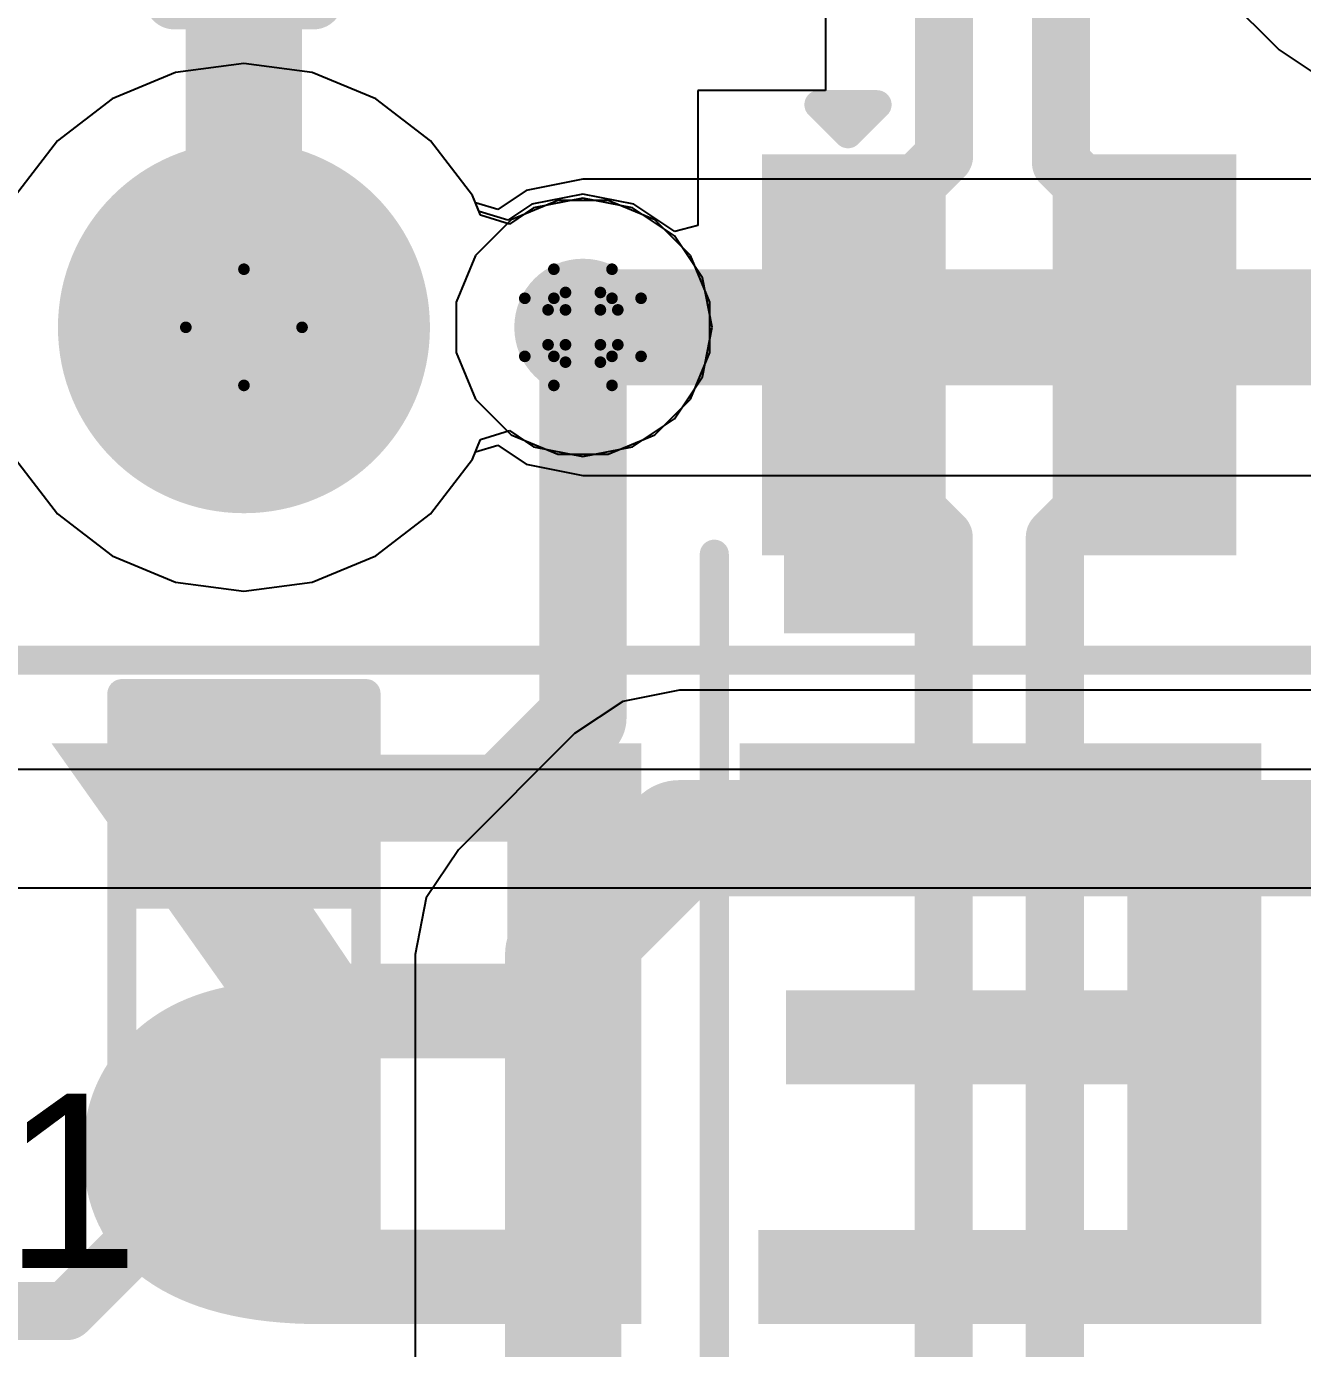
# Model space of a CAD drawing. Header units: inches. Extents: x 0 to 198, y 0 to 199.
# Drawn here: x 3.5031 to 3.7226, y 4.0722 to 4.2997 of the extents above; entities that cross this region are included whole.
import ezdxf

# ---------------------------------------------------------------- set-up
doc = ezdxf.new("R2010")
doc.units = ezdxf.units.IN
doc.header["$MEASUREMENT"] = 0
for name, color, linetype in [('Bottom Layer', 5, 'Continuous'), ('Bottom Overlay', 54, 'Continuous'), ('Bottom Paste', 16, 'Continuous'), ('Bottom Solder', 6, 'Continuous'), ('Drill Drawing', 1, 'Continuous'), ('Layer 1', 16, 'Continuous'), ('Layer 2', 76, 'Continuous'), ('Multi-Layer', 9, 'Continuous'), ('Pad Holes', 156, 'Continuous'), ('Top Layer', 1, 'Continuous'), ('Top Overlay', 2, 'Continuous'), ('Top Solder', 216, 'Continuous'), ('Via Holes', 16, 'Continuous')]:
    doc.layers.add(name, color=color, linetype=linetype)
doc.styles.add('Arial', font='', dxfattribs={"height": 0.2})
doc.styles.add('Arial Black_Bold', font='', dxfattribs={"height": 0.2})
doc.styles.get('Arial').set_extended_font_data('Arial')
doc.styles.get('Arial Black_Bold').set_extended_font_data('Arial Black', bold=True)

# ---------------------------------------------------------------- blocks, each defined once
blk = doc.blocks.new('R_RJ45R08P_C000_25')
at = {"layer": 'Bottom Layer'}
h = blk.add_hatch(color=5, dxfattribs=at)
edge = h.paths.add_edge_path()
edge.add_arc((0.1799182, 0.1797251), 0.03, 0, 360)
at = {"layer": 'Bottom Solder'}
h = blk.add_hatch(color=6, dxfattribs=at)
edge = h.paths.add_edge_path()
edge.add_arc((0.1799182, 0.1797251), 0.032, 0, 360)
at = {"layer": 'Layer 1'}
h = blk.add_hatch(color=16, dxfattribs=at)
edge = h.paths.add_edge_path()
edge.add_arc((0.1799182, 0.1797251), 0.03, 0, 360)
at = {"layer": 'Layer 2'}
h = blk.add_hatch(color=76, dxfattribs=at)
edge = h.paths.add_edge_path()
edge.add_arc((0.1799182, 0.1797251), 0.03, 0, 360)
at = {"layer": 'Multi-Layer'}
h = blk.add_hatch(color=9, dxfattribs=at)
edge = h.paths.add_edge_path()
edge.add_arc((0.1799182, 0.1797251), 0.03, 0, 360)
at = {"layer": 'Pad Holes'}
h = blk.add_hatch(color=7, dxfattribs=at)
edge = h.paths.add_edge_path()
edge.add_arc((0.1799182, 0.1797261), 0.018, 0, 360)
at = {"layer": 'Top Layer'}
h = blk.add_hatch(color=1, dxfattribs=at)
edge = h.paths.add_edge_path()
edge.add_arc((0.1799182, 0.1797251), 0.03, 0, 360)
at = {"layer": 'Top Solder'}
h = blk.add_hatch(color=216, dxfattribs=at)
edge = h.paths.add_edge_path()
edge.add_arc((0.1799182, 0.1797251), 0.032, 0, 360)
at = {"layer": 'Top Overlay'}
for points in [[(0.3250002, 0.2369981, 0.005, 0.005, 0), (-0.3250818, 0.2369981, 0.005, 0.005, 0)], [(0.1799182, 0.1354381, 0.01, 0.01, 0), (0.1799182, 0.1114381, 0.01, 0.01, 0)], [(0.1919182, 0.1234381, 0.01, 0.01, 0), (0.1679182, 0.1234381, 0.01, 0.01, 0)]]:
    blk.add_lwpolyline(points, format="xyseb", dxfattribs=at)
for points in [[(0.1774182, 0.1354381, 0.005, 0.005, 1), (0.1824182, 0.1354381, 0.005, 0.005, 1)], [(0.1654182, 0.1234381, 0.005, 0.005, 1), (0.1704182, 0.1234381, 0.005, 0.005, 1)], [(0.1894182, 0.1234381, 0.005, 0.005, 1), (0.1944182, 0.1234381, 0.005, 0.005, 1)]]:
    blk.add_lwpolyline(points, format="xyseb", close=True, dxfattribs=at)
blk = doc.blocks.new('R___0603_B_103')
at = {"layer": 'Bottom Layer'}
for points in [[(-0.045, -0.0175009), (-0.045, 0.0174991), (-0.015, 0.0174991), (-0.015, -0.0175009)], [(0.015, -0.0175009), (0.015, 0.0174991), (0.045, 0.0174991), (0.045, -0.0175009)]]:
    blk.add_hatch(color=5, dxfattribs=at).paths.add_polyline_path(points)
at = {"layer": 'Bottom Paste'}
for points in [[(-0.045, -0.0175009), (-0.045, 0.0174991), (-0.015, 0.0174991), (-0.015, -0.0175009)], [(0.015, -0.0175009), (0.015, 0.0174991), (0.045, 0.0174991), (0.045, -0.0175009)]]:
    blk.add_hatch(color=16, dxfattribs=at).paths.add_polyline_path(points)
at = {"layer": 'Bottom Solder'}
for points in [[(-0.049, -0.0215009), (-0.049, 0.0214991), (-0.011, 0.0214991), (-0.011, -0.0215009)], [(0.011, -0.0215009), (0.011, 0.0214991), (0.049, 0.0214991), (0.049, -0.0215009)]]:
    blk.add_hatch(color=6, dxfattribs=at).paths.add_polyline_path(points)
at = {"layer": 'Bottom Overlay'}
for points in [[(-0.048, 0.0209991, 0.005, 0.005, 0), (-0.048, -0.0210009, 0.005, 0.005, 0)], [(-0.048, 0.0209991, 0.005, 0.005, 0), (0.048, 0.0209991, 0.005, 0.005, 0)], [(0.048, 0.0209991, 0.005, 0.005, 0), (0.048, -0.0210009, 0.005, 0.005, 0)], [(-0.048, -0.0210009, 0.005, 0.005, 0), (0.048, -0.0210009, 0.005, 0.005, 0)]]:
    blk.add_lwpolyline(points, format="xyseb", dxfattribs=at)
for points in [[(-0.04925, 0.0209991, 0.0025, 0.0025, 1), (-0.04675, 0.0209991, 0.0025, 0.0025, 1)], [(-0.04925, 0.0209991, 0.0025, 0.0025, 1), (-0.04675, 0.0209991, 0.0025, 0.0025, 1)], [(0.04675, 0.0209991, 0.0025, 0.0025, 1), (0.04925, 0.0209991, 0.0025, 0.0025, 1)], [(0.04675, 0.0209991, 0.0025, 0.0025, 1), (0.04925, 0.0209991, 0.0025, 0.0025, 1)], [(-0.04925, -0.0210009, 0.0025, 0.0025, 1), (-0.04675, -0.0210009, 0.0025, 0.0025, 1)], [(-0.04925, -0.0210009, 0.0025, 0.0025, 1), (-0.04675, -0.0210009, 0.0025, 0.0025, 1)], [(0.04675, -0.0210009, 0.0025, 0.0025, 1), (0.04925, -0.0210009, 0.0025, 0.0025, 1)], [(0.04675, -0.0210009, 0.0025, 0.0025, 1), (0.04925, -0.0210009, 0.0025, 0.0025, 1)]]:
    blk.add_lwpolyline(points, format="xyseb", close=True, dxfattribs=at)
blk = doc.blocks.new('SOIC_8_0_154___3_90___W______B_254')
at = {"layer": 'Bottom Layer'}
for points in [[(-0.0757882, 0.0868106), (-0.0757882, 0.0631886), (-0.1368118, 0.0631886), (-0.1368118, 0.0868106)], [(0.1368118, 0.0868106), (0.1368118, 0.0631886), (0.0757882, 0.0631886), (0.0757882, 0.0868106)], [(-0.0757882, 0.0368106), (-0.0757882, 0.0131886), (-0.1368118, 0.0131886), (-0.1368118, 0.0368106)], [(0.1368118, 0.0368106), (0.1368118, 0.0131886), (0.0757882, 0.0131886), (0.0757882, 0.0368106)], [(-0.0757882, -0.0131894), (-0.0757882, -0.0368114), (-0.1368118, -0.0368114), (-0.1368118, -0.0131894)], [(0.1368118, -0.0131894), (0.1368118, -0.0368114), (0.0757882, -0.0368114), (0.0757882, -0.0131894)], [(-0.0757882, -0.0631894), (-0.0757882, -0.0868114), (-0.1368118, -0.0868114), (-0.1368118, -0.0631894)], [(0.1368118, -0.0631894), (0.1368118, -0.0868114), (0.0757882, -0.0868114), (0.0757882, -0.0631894)]]:
    blk.add_hatch(color=5, dxfattribs=at).paths.add_polyline_path(points)
at = {"layer": 'Bottom Overlay'}
blk.add_hatch(color=54, dxfattribs=at).paths.add_polyline_path([(-0.07237, -0.0869984), (-0.05837, -0.0869984), (-0.05837, -0.0639984), (-0.07237, -0.0639984)])
at = {"layer": 'Bottom Paste'}
for points in [[(-0.0757882, 0.0868106), (-0.0757882, 0.0631886), (-0.1368118, 0.0631886), (-0.1368118, 0.0868106)], [(0.1368118, 0.0868106), (0.1368118, 0.0631886), (0.0757882, 0.0631886), (0.0757882, 0.0868106)], [(-0.0757882, 0.0368106), (-0.0757882, 0.0131886), (-0.1368118, 0.0131886), (-0.1368118, 0.0368106)], [(0.1368118, 0.0368106), (0.1368118, 0.0131886), (0.0757882, 0.0131886), (0.0757882, 0.0368106)], [(-0.0757882, -0.0131894), (-0.0757882, -0.0368114), (-0.1368118, -0.0368114), (-0.1368118, -0.0131894)], [(0.1368118, -0.0131894), (0.1368118, -0.0368114), (0.0757882, -0.0368114), (0.0757882, -0.0131894)], [(-0.0757882, -0.0631894), (-0.0757882, -0.0868114), (-0.1368118, -0.0868114), (-0.1368118, -0.0631894)], [(0.1368118, -0.0631894), (0.1368118, -0.0868114), (0.0757882, -0.0868114), (0.0757882, -0.0631894)]]:
    blk.add_hatch(color=16, dxfattribs=at).paths.add_polyline_path(points)
at = {"layer": 'Bottom Solder'}
for points in [[(-0.0717882, 0.0908106), (-0.0717882, 0.0591886), (-0.1408118, 0.0591886), (-0.1408118, 0.0908106)], [(0.1408118, 0.0908106), (0.1408118, 0.0591886), (0.0717882, 0.0591886), (0.0717882, 0.0908106)], [(-0.0717882, 0.0408106), (-0.0717882, 0.009188600000000003), (-0.1408118, 0.009188599999999996), (-0.1408118, 0.0408106)], [(0.1408118, 0.0408106), (0.1408118, 0.009188600000000003), (0.0717882, 0.009188599999999996), (0.0717882, 0.0408106)], [(-0.0717882, -0.009189399999999997), (-0.0717882, -0.0408114), (-0.1408118, -0.0408114), (-0.1408118, -0.009189400000000002)], [(0.1408118, -0.009189399999999997), (0.1408118, -0.0408114), (0.0717882, -0.0408114), (0.0717882, -0.009189400000000002)], [(-0.0717882, -0.0591894), (-0.0717882, -0.0908114), (-0.1408118, -0.0908114), (-0.1408118, -0.0591894)], [(0.1408118, -0.0591894), (0.1408118, -0.0908114), (0.0717882, -0.0908114), (0.0717882, -0.0591894)]]:
    blk.add_hatch(color=6, dxfattribs=at).paths.add_polyline_path(points)
at = {"layer": 'Bottom Overlay'}
for points in [[(0.071, 0.0989996, 0.005, 0.005, 0), (-0.072, 0.0989996, 0.005, 0.005, 0)], [(-0.14937, -0.0810004, 0.005, 0.005, 0), (-0.14937, -0.0710004, 0.005, 0.005, 0)], [(-0.14437, -0.0760004, 0.005, 0.005, 0), (-0.14937, -0.0710004, 0.005, 0.005, 0)], [(-0.14937, -0.0810004, 0.005, 0.005, 0), (-0.14437, -0.0760004, 0.005, 0.005, 0)], [(0.071, -0.0990004, 0.005, 0.005, 0), (-0.072, -0.0990004, 0.005, 0.005, 0)]]:
    blk.add_lwpolyline(points, format="xyseb", dxfattribs=at)
for points in [[(-0.07325, 0.0989996, 0.0025, 0.0025, 1), (-0.07075, 0.0989996, 0.0025, 0.0025, 1)], [(0.06975, 0.0989996, 0.0025, 0.0025, 1), (0.07225, 0.0989996, 0.0025, 0.0025, 1)], [(-0.15062, -0.0710004, 0.0025, 0.0025, 1), (-0.14812, -0.0710004, 0.0025, 0.0025, 1)], [(-0.15062, -0.0710004, 0.0025, 0.0025, 1), (-0.14812, -0.0710004, 0.0025, 0.0025, 1)], [(-0.14562, -0.0760004, 0.0025, 0.0025, 1), (-0.14312, -0.0760004, 0.0025, 0.0025, 1)], [(-0.14562, -0.0760004, 0.0025, 0.0025, 1), (-0.14312, -0.0760004, 0.0025, 0.0025, 1)], [(-0.15062, -0.0810004, 0.0025, 0.0025, 1), (-0.14812, -0.0810004, 0.0025, 0.0025, 1)], [(-0.15062, -0.0810004, 0.0025, 0.0025, 1), (-0.14812, -0.0810004, 0.0025, 0.0025, 1)], [(-0.07325, -0.0990004, 0.0025, 0.0025, 1), (-0.07075, -0.0990004, 0.0025, 0.0025, 1)], [(0.06975, -0.0990004, 0.0025, 0.0025, 1), (0.07225, -0.0990004, 0.0025, 0.0025, 1)]]:
    blk.add_lwpolyline(points, format="xyseb", close=True, dxfattribs=at)

msp = doc.modelspace()

# ---------------------------------------------------------------- hatches: boundary and pattern name
at = {"layer": 'Bottom Layer'}
h = msp.add_hatch(color=5, dxfattribs=at)
edge = h.paths.add_edge_path()
edge.add_arc((3.5988044, 4.2479359), 0.011811, 0, 360)
at = {"layer": 'Layer 1'}
h = msp.add_hatch(color=16, dxfattribs=at)
edge = h.paths.add_edge_path()
edge.add_arc((3.5988044, 4.2479359), 0.011811, 0, 360)
at = {"layer": 'Layer 2'}
h = msp.add_hatch(color=76, dxfattribs=at)
edge = h.paths.add_edge_path()
edge.add_arc((3.5988044, 4.2479359), 0.011811, 0, 360)
at = {"layer": 'Top Layer'}
h = msp.add_hatch(color=1, dxfattribs=at)
edge = h.paths.add_edge_path()
edge.add_arc((3.5988044, 4.2479359), 0.011811, 0, 360)
at = {"layer": 'Via Holes'}
h = msp.add_hatch(color=7, dxfattribs=at)
edge = h.paths.add_edge_path()
edge.add_arc((3.5988044, 4.2479359), 0.0059055, 0, 360)

# ---------------------------------------------------------------- linework, layer by layer
at = {"layer": 'Bottom Layer'}
for p, q in [((3.6405402, 4.3114789), (3.6405402, 4.2886997)), ((3.5404856, 4.2933252), (3.5287382, 4.2917786)), ((3.552233, 4.2917786), (3.5404856, 4.2933252)), ((3.5287382, 4.2917786), (3.5177914, 4.2872443)), ((3.5631798, 4.2872443), (3.552233, 4.2917786)), ((3.6405402, 4.2886997), (3.6185926, 4.2886997)), ((3.6185926, 4.2886997), (3.6185926, 4.2654715)), ((3.5177914, 4.2872443), (3.5083912, 4.2800313)), ((3.57258, 4.2800313), (3.5631798, 4.2872443)), ((3.5083912, 4.2800313), (3.5011782, 4.2706311)), ((3.579793, 4.2706311), (3.57258, 4.2800313)), ((3.5809372, 4.2678688), (3.579793, 4.2706311)), ((3.5988044, 4.2708767), (3.5900253, 4.2691304)), ((3.6075835, 4.2691304), (3.5988044, 4.2708767)), ((3.585889, 4.2663666), (3.5809372, 4.2678688)), ((3.5900253, 4.2691304), (3.585889, 4.2663666)), ((3.6145926, 4.2644471), (3.6075835, 4.2691304)), ((3.6185926, 4.2654715), (3.6145926, 4.2644471))]:
    msp.add_line(p, q, dxfattribs=at)
for points in [[(3.6810568, 4.2762355, 0.01, 0.01, 0), (3.6810568, 4.3281872, 0.01, 0.01, 0)], [(3.660932, 4.2774171, 0.01, 0.01, 0), (3.660932, 4.3199255, 0.01, 0.01, 0)], [(3.6454036, 4.2618887, 0.01, 0.01, 0), (3.660932, 4.2774171, 0.01, 0.01, 0)], [(3.6810568, 4.2762355, 0.01, 0.01, 0), (3.6954036, 4.2618887, 0.01, 0.01, 0)], [(3.6454036, 4.2244871, 0.01, 0.01, 0), (3.6454036, 4.2618887, 0.01, 0.01, 0)], [(3.6954036, 4.2244871, 0.01, 0.01, 0), (3.6954036, 4.2618887, 0.01, 0.01, 0)], [(3.5988044, 4.1806627, 0.015, 0.015, 0), (3.5988044, 4.2479359, 0.015, 0.015, 0)], [(3.6454036, 4.2244871, 0.01, 0.01, 0), (3.6522146, 4.2176761, 0.01, 0.01, 0)], [(3.6885926, 4.2176761, 0.01, 0.01, 0), (3.6954036, 4.2244871, 0.01, 0.01, 0)], [(3.6522146, 4.2176761, 0.01, 0.01, 0), (3.6550053, 4.2176761, 0.01, 0.01, 0)], [(3.6550053, 4.2176761, 0.01, 0.01, 0), (3.6608632, 4.2118182, 0.01, 0.01, 0)], [(3.679988, 4.2118182, 0.01, 0.01, 0), (3.6858459, 4.2176761, 0.01, 0.01, 0)], [(3.6858459, 4.2176761, 0.01, 0.01, 0), (3.6885926, 4.2176761, 0.01, 0.01, 0)], [(3.6608632, 4.0619576, 0.01, 0.01, 0), (3.6608632, 4.2118182, 0.01, 0.01, 0)], [(3.679988, 4.0619576, 0.01, 0.01, 0), (3.679988, 4.2118182, 0.01, 0.01, 0)], [(3.5850296, 4.1668879, 0.015, 0.015, 0), (3.5988044, 4.1806627, 0.015, 0.015, 0)], [(3.5404865, 4.1668879, 0.015, 0.015, 0), (3.5850296, 4.1668879, 0.015, 0.015, 0)], [(3.5279865, 4.0968879, 0.01, 0.01, 0), (3.5379865, 4.1068879, 0.01, 0.01, 0)], [(3.5379865, 4.1068879, 0.01, 0.01, 0), (3.5404865, 4.1068879, 0.01, 0.01, 0)], [(3.5099606, 4.0785997, 0.01, 0.01, 0), (3.5279865, 4.0966256, 0.01, 0.01, 0)], [(3.5279865, 4.0966256, 0.01, 0.01, 0), (3.5279865, 4.0968879, 0.01, 0.01, 0)], [(3.2129158, 4.0785997, 0.01, 0.01, 0), (3.5099606, 4.0785997, 0.01, 0.01, 0)]]:
    msp.add_lwpolyline(points, format="xyseb", dxfattribs=at)
for points in [[(3.658432, 4.2774171, 0.005, 0.005, 1), (3.663432, 4.2774171, 0.005, 0.005, 1)], [(3.658432, 4.2774171, 0.005, 0.005, 1), (3.663432, 4.2774171, 0.005, 0.005, 1)], [(3.6785568, 4.2762355, 0.005, 0.005, 1), (3.6835568, 4.2762355, 0.005, 0.005, 1)], [(3.6785568, 4.2762355, 0.005, 0.005, 1), (3.6835568, 4.2762355, 0.005, 0.005, 1)], [(3.6429036, 4.2618887, 0.005, 0.005, 1), (3.6479036, 4.2618887, 0.005, 0.005, 1)], [(3.6429036, 4.2618887, 0.005, 0.005, 1), (3.6479036, 4.2618887, 0.005, 0.005, 1)], [(3.6929036, 4.2618887, 0.005, 0.005, 1), (3.6979036, 4.2618887, 0.005, 0.005, 1)], [(3.6929036, 4.2618887, 0.005, 0.005, 1), (3.6979036, 4.2618887, 0.005, 0.005, 1)], [(3.5950544, 4.2479359, 0.0075, 0.0075, 1), (3.6025544, 4.2479359, 0.0075, 0.0075, 1)], [(3.6429036, 4.2244871, 0.005, 0.005, 1), (3.6479036, 4.2244871, 0.005, 0.005, 1)], [(3.6429036, 4.2244871, 0.005, 0.005, 1), (3.6479036, 4.2244871, 0.005, 0.005, 1)], [(3.6929036, 4.2244871, 0.005, 0.005, 1), (3.6979036, 4.2244871, 0.005, 0.005, 1)], [(3.6929036, 4.2244871, 0.005, 0.005, 1), (3.6979036, 4.2244871, 0.005, 0.005, 1)], [(3.6497146, 4.2176761, 0.005, 0.005, 1), (3.6547146, 4.2176761, 0.005, 0.005, 1)], [(3.6497146, 4.2176761, 0.005, 0.005, 1), (3.6547146, 4.2176761, 0.005, 0.005, 1)], [(3.6525053, 4.2176761, 0.005, 0.005, 1), (3.6575053, 4.2176761, 0.005, 0.005, 1)], [(3.6525053, 4.2176761, 0.005, 0.005, 1), (3.6575053, 4.2176761, 0.005, 0.005, 1)], [(3.6833459, 4.2176761, 0.005, 0.005, 1), (3.6883459, 4.2176761, 0.005, 0.005, 1)], [(3.6833459, 4.2176761, 0.005, 0.005, 1), (3.6883459, 4.2176761, 0.005, 0.005, 1)], [(3.6860926, 4.2176761, 0.005, 0.005, 1), (3.6910926, 4.2176761, 0.005, 0.005, 1)], [(3.6860926, 4.2176761, 0.005, 0.005, 1), (3.6910926, 4.2176761, 0.005, 0.005, 1)], [(3.6583632, 4.2118182, 0.005, 0.005, 1), (3.6633632, 4.2118182, 0.005, 0.005, 1)], [(3.6583632, 4.2118182, 0.005, 0.005, 1), (3.6633632, 4.2118182, 0.005, 0.005, 1)], [(3.677488, 4.2118182, 0.005, 0.005, 1), (3.682488, 4.2118182, 0.005, 0.005, 1)], [(3.677488, 4.2118182, 0.005, 0.005, 1), (3.682488, 4.2118182, 0.005, 0.005, 1)], [(3.5950544, 4.1806627, 0.0075, 0.0075, 1), (3.6025544, 4.1806627, 0.0075, 0.0075, 1)], [(3.5950544, 4.1806627, 0.0075, 0.0075, 1), (3.6025544, 4.1806627, 0.0075, 0.0075, 1)], [(3.5367365, 4.1668879, 0.0075, 0.0075, 1), (3.5442365, 4.1668879, 0.0075, 0.0075, 1)], [(3.5812796, 4.1668879, 0.0075, 0.0075, 1), (3.5887796, 4.1668879, 0.0075, 0.0075, 1)], [(3.5812796, 4.1668879, 0.0075, 0.0075, 1), (3.5887796, 4.1668879, 0.0075, 0.0075, 1)], [(3.5354865, 4.1068879, 0.005, 0.005, 1), (3.5404865, 4.1068879, 0.005, 0.005, 1)], [(3.5354865, 4.1068879, 0.005, 0.005, 1), (3.5404865, 4.1068879, 0.005, 0.005, 1)], [(3.5379865, 4.1068879, 0.005, 0.005, 1), (3.5429865, 4.1068879, 0.005, 0.005, 1)], [(3.5254865, 4.0968879, 0.005, 0.005, 1), (3.5304865, 4.0968879, 0.005, 0.005, 1)], [(3.5254865, 4.0968879, 0.005, 0.005, 1), (3.5304865, 4.0968879, 0.005, 0.005, 1)], [(3.5254865, 4.0966256, 0.005, 0.005, 1), (3.5304865, 4.0966256, 0.005, 0.005, 1)], [(3.5254865, 4.0966256, 0.005, 0.005, 1), (3.5304865, 4.0966256, 0.005, 0.005, 1)], [(3.5074606, 4.0785997, 0.005, 0.005, 1), (3.5124606, 4.0785997, 0.005, 0.005, 1)], [(3.5074606, 4.0785997, 0.005, 0.005, 1), (3.5124606, 4.0785997, 0.005, 0.005, 1)]]:
    msp.add_lwpolyline(points, format="xyseb", close=True, dxfattribs=at)
at = {"layer": 'Drill Drawing'}
for points in [[(3.5304856, 4.2479359, 0.002, 0.002, 0), (3.5404856, 4.2579359, 0.002, 0.002, 0)], [(3.5404856, 4.2579359, 0.002, 0.002, 0), (3.5504856, 4.2479359, 0.002, 0.002, 0)], [(3.5938044, 4.2529359, 0.002, 0.002, 0), (3.5938044, 4.2579359, 0.002, 0.002, 0)], [(3.5938044, 4.2579359, 0.002, 0.002, 0), (3.6038044, 4.2579359, 0.002, 0.002, 0)], [(3.6038044, 4.2529359, 0.002, 0.002, 0), (3.6038044, 4.2579359, 0.002, 0.002, 0)], [(3.5888044, 4.2429359, 0.002, 0.002, 0), (3.5888044, 4.2529359, 0.002, 0.002, 0)], [(3.5888044, 4.2529359, 0.002, 0.002, 0), (3.5938044, 4.2529359, 0.002, 0.002, 0)], [(3.5958044, 4.2509359, 0.002, 0.002, 0), (3.5958044, 4.2539359, 0.002, 0.002, 0)], [(3.5958044, 4.2539359, 0.002, 0.002, 0), (3.6018044, 4.2539359, 0.002, 0.002, 0)], [(3.6018044, 4.2509359, 0.002, 0.002, 0), (3.6018044, 4.2539359, 0.002, 0.002, 0)], [(3.6038044, 4.2529359, 0.002, 0.002, 0), (3.6088044, 4.2529359, 0.002, 0.002, 0)], [(3.6088044, 4.2429359, 0.002, 0.002, 0), (3.6088044, 4.2529359, 0.002, 0.002, 0)], [(3.5928044, 4.2449359, 0.002, 0.002, 0), (3.5928044, 4.2509359, 0.002, 0.002, 0)], [(3.5928044, 4.2509359, 0.002, 0.002, 0), (3.5958044, 4.2509359, 0.002, 0.002, 0)], [(3.6018044, 4.2509359, 0.002, 0.002, 0), (3.6048044, 4.2509359, 0.002, 0.002, 0)], [(3.6048044, 4.2449359, 0.002, 0.002, 0), (3.6048044, 4.2509359, 0.002, 0.002, 0)], [(3.5304856, 4.2479359, 0.002, 0.002, 0), (3.5404856, 4.2379359, 0.002, 0.002, 0)], [(3.5404856, 4.2379359, 0.002, 0.002, 0), (3.5504856, 4.2479359, 0.002, 0.002, 0)], [(3.5928044, 4.2449359, 0.002, 0.002, 0), (3.5958044, 4.2449359, 0.002, 0.002, 0)], [(3.5958044, 4.2419359, 0.002, 0.002, 0), (3.5958044, 4.2449359, 0.002, 0.002, 0)], [(3.6018044, 4.2449359, 0.002, 0.002, 0), (3.6048044, 4.2449359, 0.002, 0.002, 0)], [(3.6018044, 4.2419359, 0.002, 0.002, 0), (3.6018044, 4.2449359, 0.002, 0.002, 0)], [(3.5888044, 4.2429359, 0.002, 0.002, 0), (3.5938044, 4.2429359, 0.002, 0.002, 0)], [(3.5938044, 4.2379359, 0.002, 0.002, 0), (3.5938044, 4.2429359, 0.002, 0.002, 0)], [(3.5958044, 4.2419359, 0.002, 0.002, 0), (3.6018044, 4.2419359, 0.002, 0.002, 0)], [(3.6038044, 4.2429359, 0.002, 0.002, 0), (3.6088044, 4.2429359, 0.002, 0.002, 0)], [(3.6038044, 4.2379359, 0.002, 0.002, 0), (3.6038044, 4.2429359, 0.002, 0.002, 0)], [(3.5938044, 4.2379359, 0.002, 0.002, 0), (3.6038044, 4.2379359, 0.002, 0.002, 0)]]:
    msp.add_lwpolyline(points, format="xyseb", dxfattribs=at)
for points in [[(3.5399856, 4.2579359, 0.001, 0.001, 1), (3.5409856, 4.2579359, 0.001, 0.001, 1)], [(3.5399856, 4.2579359, 0.001, 0.001, 1), (3.5409856, 4.2579359, 0.001, 0.001, 1)], [(3.5933044, 4.2579359, 0.001, 0.001, 1), (3.5943044, 4.2579359, 0.001, 0.001, 1)], [(3.5933044, 4.2579359, 0.001, 0.001, 1), (3.5943044, 4.2579359, 0.001, 0.001, 1)], [(3.6033044, 4.2579359, 0.001, 0.001, 1), (3.6043044, 4.2579359, 0.001, 0.001, 1)], [(3.6033044, 4.2579359, 0.001, 0.001, 1), (3.6043044, 4.2579359, 0.001, 0.001, 1)], [(3.5883044, 4.2529359, 0.001, 0.001, 1), (3.5893044, 4.2529359, 0.001, 0.001, 1)], [(3.5883044, 4.2529359, 0.001, 0.001, 1), (3.5893044, 4.2529359, 0.001, 0.001, 1)], [(3.5933044, 4.2529359, 0.001, 0.001, 1), (3.5943044, 4.2529359, 0.001, 0.001, 1)], [(3.5933044, 4.2529359, 0.001, 0.001, 1), (3.5943044, 4.2529359, 0.001, 0.001, 1)], [(3.5953044, 4.2539359, 0.001, 0.001, 1), (3.5963044, 4.2539359, 0.001, 0.001, 1)], [(3.5953044, 4.2539359, 0.001, 0.001, 1), (3.5963044, 4.2539359, 0.001, 0.001, 1)], [(3.6013044, 4.2539359, 0.001, 0.001, 1), (3.6023044, 4.2539359, 0.001, 0.001, 1)], [(3.6013044, 4.2539359, 0.001, 0.001, 1), (3.6023044, 4.2539359, 0.001, 0.001, 1)], [(3.6033044, 4.2529359, 0.001, 0.001, 1), (3.6043044, 4.2529359, 0.001, 0.001, 1)], [(3.6033044, 4.2529359, 0.001, 0.001, 1), (3.6043044, 4.2529359, 0.001, 0.001, 1)], [(3.6083044, 4.2529359, 0.001, 0.001, 1), (3.6093044, 4.2529359, 0.001, 0.001, 1)], [(3.6083044, 4.2529359, 0.001, 0.001, 1), (3.6093044, 4.2529359, 0.001, 0.001, 1)], [(3.5923044, 4.2509359, 0.001, 0.001, 1), (3.5933044, 4.2509359, 0.001, 0.001, 1)], [(3.5923044, 4.2509359, 0.001, 0.001, 1), (3.5933044, 4.2509359, 0.001, 0.001, 1)], [(3.5953044, 4.2509359, 0.001, 0.001, 1), (3.5963044, 4.2509359, 0.001, 0.001, 1)], [(3.5953044, 4.2509359, 0.001, 0.001, 1), (3.5963044, 4.2509359, 0.001, 0.001, 1)], [(3.6013044, 4.2509359, 0.001, 0.001, 1), (3.6023044, 4.2509359, 0.001, 0.001, 1)], [(3.6013044, 4.2509359, 0.001, 0.001, 1), (3.6023044, 4.2509359, 0.001, 0.001, 1)], [(3.6043044, 4.2509359, 0.001, 0.001, 1), (3.6053044, 4.2509359, 0.001, 0.001, 1)], [(3.6043044, 4.2509359, 0.001, 0.001, 1), (3.6053044, 4.2509359, 0.001, 0.001, 1)], [(3.5299856, 4.2479359, 0.001, 0.001, 1), (3.5309856, 4.2479359, 0.001, 0.001, 1)], [(3.5299856, 4.2479359, 0.001, 0.001, 1), (3.5309856, 4.2479359, 0.001, 0.001, 1)], [(3.5499856, 4.2479359, 0.001, 0.001, 1), (3.5509856, 4.2479359, 0.001, 0.001, 1)], [(3.5499856, 4.2479359, 0.001, 0.001, 1), (3.5509856, 4.2479359, 0.001, 0.001, 1)], [(3.5923044, 4.2449359, 0.001, 0.001, 1), (3.5933044, 4.2449359, 0.001, 0.001, 1)], [(3.5923044, 4.2449359, 0.001, 0.001, 1), (3.5933044, 4.2449359, 0.001, 0.001, 1)], [(3.5953044, 4.2449359, 0.001, 0.001, 1), (3.5963044, 4.2449359, 0.001, 0.001, 1)], [(3.5953044, 4.2449359, 0.001, 0.001, 1), (3.5963044, 4.2449359, 0.001, 0.001, 1)], [(3.6013044, 4.2449359, 0.001, 0.001, 1), (3.6023044, 4.2449359, 0.001, 0.001, 1)], [(3.6013044, 4.2449359, 0.001, 0.001, 1), (3.6023044, 4.2449359, 0.001, 0.001, 1)], [(3.6043044, 4.2449359, 0.001, 0.001, 1), (3.6053044, 4.2449359, 0.001, 0.001, 1)], [(3.6043044, 4.2449359, 0.001, 0.001, 1), (3.6053044, 4.2449359, 0.001, 0.001, 1)], [(3.5883044, 4.2429359, 0.001, 0.001, 1), (3.5893044, 4.2429359, 0.001, 0.001, 1)], [(3.5883044, 4.2429359, 0.001, 0.001, 1), (3.5893044, 4.2429359, 0.001, 0.001, 1)], [(3.5933044, 4.2429359, 0.001, 0.001, 1), (3.5943044, 4.2429359, 0.001, 0.001, 1)], [(3.5933044, 4.2429359, 0.001, 0.001, 1), (3.5943044, 4.2429359, 0.001, 0.001, 1)], [(3.5953044, 4.2419359, 0.001, 0.001, 1), (3.5963044, 4.2419359, 0.001, 0.001, 1)], [(3.5953044, 4.2419359, 0.001, 0.001, 1), (3.5963044, 4.2419359, 0.001, 0.001, 1)], [(3.6013044, 4.2419359, 0.001, 0.001, 1), (3.6023044, 4.2419359, 0.001, 0.001, 1)], [(3.6013044, 4.2419359, 0.001, 0.001, 1), (3.6023044, 4.2419359, 0.001, 0.001, 1)], [(3.6033044, 4.2429359, 0.001, 0.001, 1), (3.6043044, 4.2429359, 0.001, 0.001, 1)], [(3.6033044, 4.2429359, 0.001, 0.001, 1), (3.6043044, 4.2429359, 0.001, 0.001, 1)], [(3.6083044, 4.2429359, 0.001, 0.001, 1), (3.6093044, 4.2429359, 0.001, 0.001, 1)], [(3.6083044, 4.2429359, 0.001, 0.001, 1), (3.6093044, 4.2429359, 0.001, 0.001, 1)], [(3.5399856, 4.2379359, 0.001, 0.001, 1), (3.5409856, 4.2379359, 0.001, 0.001, 1)], [(3.5399856, 4.2379359, 0.001, 0.001, 1), (3.5409856, 4.2379359, 0.001, 0.001, 1)], [(3.5933044, 4.2379359, 0.001, 0.001, 1), (3.5943044, 4.2379359, 0.001, 0.001, 1)], [(3.5933044, 4.2379359, 0.001, 0.001, 1), (3.5943044, 4.2379359, 0.001, 0.001, 1)], [(3.6033044, 4.2379359, 0.001, 0.001, 1), (3.6043044, 4.2379359, 0.001, 0.001, 1)], [(3.6033044, 4.2379359, 0.001, 0.001, 1), (3.6043044, 4.2379359, 0.001, 0.001, 1)]]:
    msp.add_lwpolyline(points, format="xyseb", close=True, dxfattribs=at)
at = {"layer": 'Layer 1'}
for p, q in [((3.5404856, 4.2933252), (3.5287382, 4.2917786)), ((3.552233, 4.2917786), (3.5404856, 4.2933252)), ((3.5287382, 4.2917786), (3.5177914, 4.2872443)), ((3.5631798, 4.2872443), (3.552233, 4.2917786)), ((3.5177914, 4.2872443), (3.5083912, 4.2800313)), ((3.57258, 4.2800313), (3.5631798, 4.2872443)), ((3.5083912, 4.2800313), (3.5011782, 4.2706311)), ((3.579793, 4.2706311), (3.57258, 4.2800313)), ((3.581206, 4.2672198), (3.579793, 4.2706311)), ((3.5988044, 4.2701742), (3.5902942, 4.2684814)), ((3.6073146, 4.2684814), (3.5988044, 4.2701742)), ((3.5861578, 4.2657176), (3.581206, 4.2672198)), ((3.5902942, 4.2684814), (3.5861578, 4.2657176)), ((3.6145293, 4.2636608), (3.6073146, 4.2684814)), ((3.6193499, 4.2564461), (3.6145293, 4.2636608)), ((3.6210427, 4.2479359), (3.6193499, 4.2564461)), ((3.6193499, 4.2394257), (3.6210427, 4.2479359)), ((3.6145293, 4.232211), (3.6193499, 4.2394257)), ((3.6073146, 4.2273904), (3.6145293, 4.232211)), ((3.579793, 4.2252427), (3.5812054, 4.2286524)), ((3.5812054, 4.2286524), (3.5861572, 4.2301546)), ((3.5861572, 4.2301546), (3.5902942, 4.2273904)), ((3.5902942, 4.2273904), (3.5988044, 4.2256976)), ((3.5988044, 4.2256976), (3.6073146, 4.2273904)), ((3.5011782, 4.2252427), (3.5083912, 4.2158425)), ((3.57258, 4.2158425), (3.579793, 4.2252427)), ((3.5083912, 4.2158425), (3.5177914, 4.2086295)), ((3.5631798, 4.2086295), (3.57258, 4.2158425)), ((3.5177914, 4.2086295), (3.5287382, 4.2040952)), ((3.552233, 4.2040952), (3.5631798, 4.2086295)), ((3.5287382, 4.2040952), (3.5404856, 4.2025486)), ((3.5404856, 4.2025486), (3.552233, 4.2040952))]:
    msp.add_line(p, q, dxfattribs=at)
at = {"layer": 'Layer 2'}
for p, q in [((3.5944659, 4.2697469), (3.5864495, 4.2664264)), ((3.6031429, 4.2697469), (3.5944659, 4.2697469)), ((3.6111593, 4.2664264), (3.6031429, 4.2697469)), ((3.5864495, 4.2664264), (3.5803139, 4.2602908)), ((3.6172949, 4.2602908), (3.6111593, 4.2664264)), ((3.5803139, 4.2602908), (3.5769934, 4.2522744)), ((3.6206154, 4.2522744), (3.6172949, 4.2602908)), ((3.5769934, 4.2522744), (3.5769934, 4.2435974)), ((3.6206154, 4.2435974), (3.6206154, 4.2522744)), ((3.5769934, 4.2435974), (3.5803139, 4.235581)), ((3.6172949, 4.235581), (3.6206154, 4.2435974)), ((3.5803139, 4.235581), (3.5864495, 4.2294454)), ((3.6111593, 4.2294454), (3.6172949, 4.235581)), ((3.5864495, 4.2294454), (3.5944659, 4.2261249)), ((3.6031429, 4.2261249), (3.6111593, 4.2294454)), ((3.5944659, 4.2261249), (3.6031429, 4.2261249)), ((4.0160132, 4.1718511), (3.4288511, 4.171851)), ((3.4372977, 4.1514592), (4.0160132, 4.1514593))]:
    msp.add_line(p, q, dxfattribs=at)
msp.add_lwpolyline([(3.5404856, 4.2479359, 0.02, 0.02, 0), (3.5404856, 4.3154856, 0.02, 0.02, 0)], format="xyseb", dxfattribs=at)
msp.add_lwpolyline([(3.5354856, 4.2479359, 0.01, 0.01, 1), (3.5454856, 4.2479359, 0.01, 0.01, 1)], format="xyseb", close=True, dxfattribs=at)
at = {"layer": 'Top Layer'}
for p, q in [((3.6822996, 4.331976), (3.7185621, 4.2957135)), ((3.7185621, 4.2957135), (3.7268315, 4.290188)), ((3.5404856, 4.2933252), (3.5287382, 4.2917786)), ((3.552233, 4.2917786), (3.5404856, 4.2933252)), ((3.5287382, 4.2917786), (3.5177914, 4.2872443)), ((3.5631798, 4.2872443), (3.552233, 4.2917786)), ((3.5177914, 4.2872443), (3.5083912, 4.2800313)), ((3.57258, 4.2800313), (3.5631798, 4.2872443)), ((3.5083912, 4.2800313), (3.5011782, 4.2706311)), ((3.579793, 4.2706311), (3.57258, 4.2800313)), ((3.5988049, 4.2734262), (3.5890504, 4.2714859)), ((3.8631629, 4.2734262), (3.5988049, 4.2734262)), ((3.580316, 4.2693686), (3.579793, 4.2706311)), ((3.5841438, 4.2682074), (3.580316, 4.2693686)), ((3.5890504, 4.2714859), (3.5841438, 4.2682074)), ((3.579793, 4.2252427), (3.5803156, 4.2265044)), ((3.5803156, 4.2265044), (3.5841435, 4.2276656)), ((3.5841435, 4.2276656), (3.5890504, 4.2243869)), ((3.5011782, 4.2252427), (3.5083912, 4.2158425)), ((3.57258, 4.2158425), (3.579793, 4.2252427)), ((3.5890504, 4.2243869), (3.5988049, 4.2224466)), ((3.5988049, 4.2224466), (3.8631637, 4.2224466)), ((3.5083912, 4.2158425), (3.5177914, 4.2086295)), ((3.5631798, 4.2086295), (3.57258, 4.2158425)), ((3.5177914, 4.2086295), (3.5287382, 4.2040952)), ((3.552233, 4.2040952), (3.5631798, 4.2086295)), ((3.5287382, 4.2040952), (3.5404856, 4.2025486)), ((3.5404856, 4.2025486), (3.552233, 4.2040952)), ((3.6154036, 4.1854898), (3.6056491, 4.1835495)), ((4.16, 4.1854898), (3.6154036, 4.1854898)), ((3.6056491, 4.1835495), (3.5973796, 4.178024)), ((3.5973796, 4.178024), (3.5773796, 4.158024)), ((3.5773796, 4.158024), (3.5718541, 4.1497545)), ((3.5718541, 4.1497545), (3.5699138, 4.14)), ((3.5699138, 4.14), (3.5699138, 4.07071))]:
    msp.add_line(p, q, dxfattribs=at)
for points in [[(3.5988049, 4.2479364, 0.02, 0.02, 0), (3.9003231, 4.2479364, 0.02, 0.02, 0)], [(3.5988044, 4.2479359, 0.01, 0.01, 0), (3.5988049, 4.2479364, 0.01, 0.01, 0)], [(3.5954036, 4.14, 0.02, 0.02, 0), (3.6154036, 4.16, 0.02, 0.02, 0)], [(3.6154036, 4.16, 0.02, 0.02, 0), (4.16, 4.16, 0.02, 0.02, 0)], [(3.5954036, 4.0163399, 0.02, 0.02, 0), (3.5954036, 4.14, 0.02, 0.02, 0)]]:
    msp.add_lwpolyline(points, format="xyseb", dxfattribs=at)
for points in [[(3.5938049, 4.2479364, 0.01, 0.01, 1), (3.6038049, 4.2479364, 0.01, 0.01, 1)], [(3.5963044, 4.2479359, 0.005, 0.005, 1), (3.6013044, 4.2479359, 0.005, 0.005, 1)], [(3.5963049, 4.2479364, 0.005, 0.005, 1), (3.6013049, 4.2479364, 0.005, 0.005, 1)], [(3.6104036, 4.16, 0.01, 0.01, 1), (3.6204036, 4.16, 0.01, 0.01, 1)], [(3.6104036, 4.16, 0.01, 0.01, 1), (3.6204036, 4.16, 0.01, 0.01, 1)], [(3.5904036, 4.14, 0.01, 0.01, 1), (3.6004036, 4.14, 0.01, 0.01, 1)], [(3.5904036, 4.14, 0.01, 0.01, 1), (3.6004036, 4.14, 0.01, 0.01, 1)]]:
    msp.add_lwpolyline(points, format="xyseb", close=True, dxfattribs=at)

# ---------------------------------------------------------------- block references
for name, p, rotation in [('R_RJ45R08P_C000_25', (3.7204038, 4.427662), 180), ('SOIC_8_0_154___3_90___W______B_254', (3.720404, 4.1368879), 270), ('R___0603_B_103', (3.5404856, 4.1368879), 90)]:
    msp.add_blockref(name, p, dxfattribs=dict(rotation=rotation))

# ---------------------------------------------------------------- texts
at = {"layer": 'Top Overlay', "style": 'Arial Black_Bold'}
msp.add_text('ETHERNET', height=0.1, rotation=180, dxfattribs=at).set_placement((4.0459594, 4.1763548))
at = {"layer": 'Top Overlay', "style": 'Arial'}
msp.add_text('T1', height=0.03, dxfattribs=at).set_placement((3.4735576, 4.0860079))

doc.saveas('drawing.dxf')
